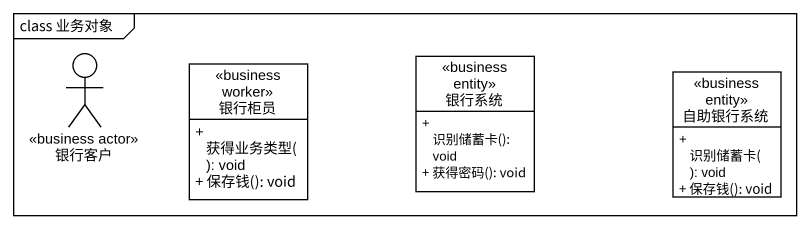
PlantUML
@startuml
mainframe class 业务对象
allowmixing
hide circle
hide empty members
skinparam classAttributeIconSize 0
actor 银行客户 <<business actor>>
class 银行系统 <<business entity>> {
  + 识别储蓄卡(): void
  + 获得密码(): void
}
class 银行柜员 <<business worker>> {
  + 获得业务类型(): void
  + 保存钱(): void
}
class 自助银行系统 <<business entity>> {
  + 识别储蓄卡(): void
  + 保存钱(): void
}
@enduml
